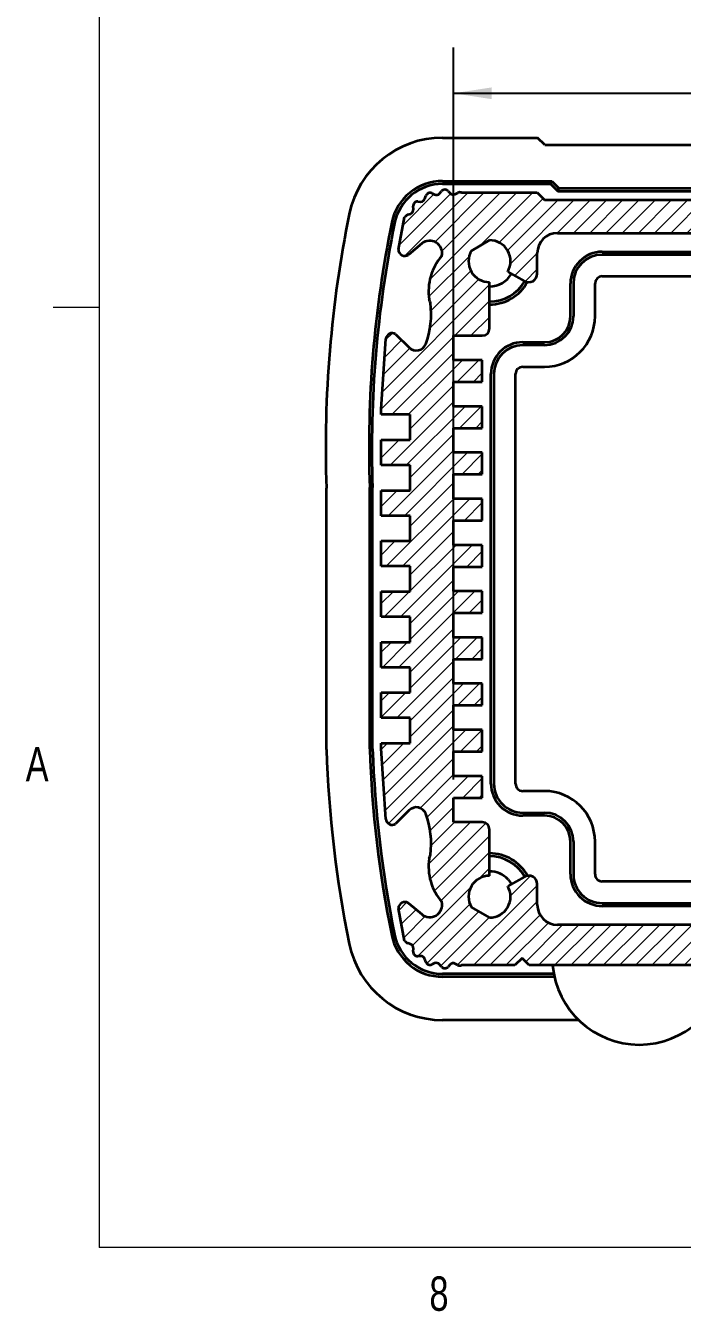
# Paper-space layout 'Sheet2' of a CAD drawing. Header units: inches. Extents: x 0.4 to 16.6, y 0.2 to 10.8.
# Drawn here: x 0.426 to 2.216, y 0.218 to 3.722 of the extents above; entities that cross this region are included whole.
import ezdxf

# ---------------------------------------------------------------- set-up
doc = ezdxf.new("R2010")
doc.units = ezdxf.units.IN
doc.header["$MEASUREMENT"] = 0
doc.layers.add('SLD-0', color=7, linetype='Continuous')
doc.styles.add('SLDTEXTSTYLE1', font='TXT', dxfattribs={"width": 0.75})
doc.dimstyles.new('SLDDIMSTYLE2', dxfattribs={"dimtxt": 0.1041666666666667, "dimasz": 0.1041666666666667, "dimexe": 0, "dimexo": 0.0625, "dimgap": 0.02604166666666667, "dimtad": 0, "dimtih": 1, "dimtoh": 1, "dimdec": 3, "dimrnd": 1e-09, "dimzin": 12, "dimdsep": 46, "dimtxsty": 'SLDTEXTSTYLE1', "dimsah": 1, "dimcen": 0.09, "dimadec": 0, "dimazin": 3, "dimtfac": 1, "dimtdec": 3, "dimtofl": 0, "dimtmove": 0, "dimatfit": 3, "dimfxl": 0, "dimfrac": 2, "dimtolj": 1, "dimtzin": 12, "dimarcsym": 0})

# ---------------------------------------------------------------- blocks, each defined once
blk = doc.blocks.new('_D_3')
at = {"layer": 'SLD-0'}
for p, q in [((1.592424467001783, 1.667901252018351), (1.592424467001783, 3.663151906924781)), ((7.891637065426973, 1.667901252018428), (7.891637065426973, 3.663151906924781)), ((4.799705602456852, 3.610345191275133), (4.768021575348436, 3.610345191275133)), ((4.768021575348436, 3.610345191275133), (4.768021575348436, 3.444835933252205)), ((5.030608390048145, 3.610345191275133), (5.06229241715656, 3.610345191275133)), ((5.06229241715656, 3.610345191275133), (5.06229241715656, 3.444835933252205)), ((1.592424467001783, 3.538151906924781), (4.302121546007649, 3.538151906924781)), ((7.891637065426973, 3.538151906924781), (5.181934788995354, 3.538151906924781)), ((4.768021575348436, 3.444835933252205), (4.799705602456851, 3.444835933252205)), ((5.06229241715656, 3.444835933252205), (5.030608390048145, 3.444835933252205))]:
    blk.add_line(p, q, dxfattribs=at)
for centre, start, end in [((4.597834444906356, 3.527590562263669), 153.4349488229219, 206.5650511770789), ((4.886221853430404, 3.527590562263669), 333.4349488229227, 26.56505117707799)]:
    blk.add_arc(centre, 0.2322767451145109, start, end, dxfattribs=at)
for points in [[(1.592424467001783, 3.538151906924781), (1.696591133668449, 3.52212626589914), (1.696591133668449, 3.554177547950422)], [(7.891637065426973, 3.538151906924781), (7.787470398760306, 3.554177547950422), (7.787470398760306, 3.52212626589914)]]:
    blk.add_solid(points, dxfattribs=at)
at = {"layer": 'SLD-0', "char_height": 0.1041666666666667, "attachment_point": 1, "style": 'SLDTEXTSTYLE1'}
for s, insert in [('6.299', (4.390079808238982, 3.579113820520145)), ('160', (4.799705602456852, 3.579113820520145))]:
    blk.add_mtext(s, dxfattribs=dict(at, insert=insert))

psp = doc.layouts.new('Sheet2')

# ---------------------------------------------------------------- hatches: boundary and pattern name
at = {"linetype": 'Continuous', "lineweight": 18}
h = psp.add_hatch(dxfattribs=at)
h.set_pattern_fill('ANSI31', scale=0.25, style=0)
h.set_pattern_definition([(45, (0, 0), (-0.02209708691207961, 0.02209708691207961), [])])
edge = h.paths.add_edge_path(flags=0)
edge.add_line((1.79914825324115, 1.161133772108635), (7.684913279188367, 1.161133772108635))
edge.add_line((7.684913279188367, 1.161133772108635), (7.704598318558393, 1.180818811478662))
edge.add_line((7.704598318558393, 1.180818811478662), (7.72428335792866, 1.161133772108395))
edge.add_line((7.72428335792866, 1.161133772108395), (7.869983522120407, 1.161133772108395))
edge.add_arc((7.874285667357482, 1.172133400527557), 0.01181102362204575, 248.638671073474, 297.4375884717722)
edge.add_line((7.879727975984448, 1.161650960171924), (7.886827069140897, 1.165336691224835))
edge.add_arc((7.892269377767859, 1.15485425086919), 0.01181102362205571, 42.339753675072814, 117.43758847172359, ccw=False)
edge.add_line((7.900999660748386, 1.162809276832735), (7.906387096160476, 1.156896808928491))
edge.add_arc((7.91511737914099, 1.164851834892037), 0.01181102362204659, 222.3397536751187, 319.9375884716968)
edge.add_line((7.9241568729459, 1.157250004142043), (7.929305111602472, 1.16337188095997))
edge.add_arc((7.938344605407379, 1.155770050209975), 0.0118110236220471, 64.83975367510021, 139.9375884716786, ccw=False)
edge.add_line((7.943366078525829, 1.166460470534791), (7.950606023347142, 1.163059744726574))
edge.add_arc((7.955627496465584, 1.173750165051394), 0.01181102362204803, 244.8397536751413, 342.4375884717404)
edge.add_line((7.966887994459873, 1.170186253727974), (7.969301605949935, 1.177812276060316))
edge.add_arc((7.980562103944224, 1.174248364736897), 0.01181102362204716, 87.33975367508481, 162.4375884717449, ccw=False)
edge.add_line((7.981110293438092, 1.186046659837434), (7.989100531699844, 1.185675405801898))
edge.add_arc((7.989648721193704, 1.197473700902438), 0.0118110236220491, 267.3397536751257, 364.9375884717642)
edge.add_line((8.001415914634403, 1.198490282197644), (8.000727448488073, 1.206459457274386))
edge.add_arc((8.012494641928772, 1.207476038569592), 0.01181102362205003, 109.83975367509791, 184.9375884717626, ccw=False)
edge.add_line((8.00848609091696, 1.218586024968608), (8.016010181275469, 1.221300762767223))
edge.add_arc((8.00324731453136, 1.246399123788001), 0.02815703275306572, 296.9539714837777, 319.4979567342115)
edge.add_line((8.024657438067742, 1.228111830286391), (8.041904059459364, 1.316321644515019))
edge.add_arc((8.0236822773079, 1.315309998294996), 0.0182498430911043, 3.177714172188881, 122.1871558171608)
edge.add_line((8.013960831010834, 1.330755070478162), (7.978153768892723, 1.300347543790677))
edge.add_arc((7.956218340925827, 1.325923365899488), 0.03369400060296286, 166.3182434376799, 310.6184594227229, ccw=False)
edge.add_arc((7.813892941320129, 1.429635622223496), 0.1455200076732425, 318.8574529741149, 369.0193799656793)
edge.add_arc((7.981863849633164, 1.465541679885602), 0.02755905511811023, 187.8485234173151, 208.3653698264825, ccw=False)
edge.add_arc((8.18103723486705, 1.492996903620708), 0.2286158299253036, 159.2774073689332, 187.8485234173092, ccw=False)
edge.add_arc((7.992987913073796, 1.564139572034021), 0.0275590551181128, 44.99999999938751, 159.2774073692871, ccw=False)
edge.add_line((8.012475107831115, 1.583626766790924), (8.049236714153027, 1.546865160469012))
edge.add_arc((8.05868250008794, 1.561130757268158), 0.01710935778935018, 236.4899653996887, 355.1111825262494)
edge.add_line((8.075729613147349, 1.559672655658618), (8.088484860414974, 1.751610386687287))
edge.add_arc((5.037306356766502, 1.857984165809549), 3.053032204548664, 358.0032957400232, 358.0046959679339)
edge.add_arc((5.037306356778823, 1.645385740259566), 3.053032204548661, 1.995304038706075, 1.996704266608743)
edge.add_line((8.08848486041498, 1.751759519734957), (8.08848486041498, 1.766523299262591))
edge.add_line((8.08848486041498, 1.766523299262591), (8.009747301647455, 1.766523299262591))
edge.add_line((8.009747301647455, 1.766523299262591), (8.009747301647455, 1.835420937057864))
edge.add_line((8.009747301647455, 1.835420937057864), (8.088484860414976, 1.835420937057864))
edge.add_line((8.088484860414976, 1.835420937057864), (8.088484860414976, 1.90431857485314))
edge.add_line((8.088484860414976, 1.90431857485314), (8.009747301647455, 1.90431857485314))
edge.add_line((8.009747301647455, 1.90431857485314), (8.009747301647455, 1.973216212648413))
edge.add_line((8.009747301647455, 1.973216212648413), (8.088484860414976, 1.973216212648413))
edge.add_line((8.088484860414976, 1.973216212648413), (8.088484860414976, 2.042113850443694))
edge.add_line((8.088484860414976, 2.042113850443694), (8.00974730164745, 2.042113850443694))
edge.add_line((8.00974730164745, 2.042113850443694), (8.00974730164745, 2.111011488238966))
edge.add_line((8.00974730164745, 2.111011488238966), (8.088484860414976, 2.111011488238966))
edge.add_line((8.088484860414976, 2.111011488238966), (8.088484860414976, 2.179909126034243))
edge.add_line((8.088484860414976, 2.179909126034243), (8.00974730164745, 2.179909126034243))
edge.add_line((8.00974730164745, 2.179909126034243), (8.00974730164745, 2.24880676382971))
edge.add_line((8.00974730164745, 2.24880676382971), (8.088484860414976, 2.24880676382971))
edge.add_line((8.088484860414976, 2.24880676382971), (8.088484860414976, 2.317704401624987))
edge.add_line((8.088484860414976, 2.317704401624987), (8.00974730164745, 2.317704401624987))
edge.add_line((8.00974730164745, 2.317704401624987), (8.00974730164745, 2.386602039420259))
edge.add_line((8.00974730164745, 2.386602039420259), (8.088484860414976, 2.386602039420259))
edge.add_line((8.088484860414976, 2.386602039420259), (8.088484860414976, 2.45549967721554))
edge.add_line((8.088484860414976, 2.45549967721554), (8.00974730164745, 2.45549967721554))
edge.add_line((8.00974730164745, 2.45549967721554), (8.00974730164745, 2.524397315010813))
edge.add_line((8.00974730164745, 2.524397315010813), (8.088484860414976, 2.524397315010813))
edge.add_line((8.088484860414976, 2.524397315010813), (8.088484860414976, 2.593294952806089))
edge.add_line((8.088484860414976, 2.593294952806089), (8.00974730164745, 2.593294952806089))
edge.add_line((8.00974730164745, 2.593294952806089), (8.00974730164745, 2.662192590601362))
edge.add_line((8.00974730164745, 2.662192590601362), (8.088484860414733, 2.662192590601362))
edge.add_line((8.088484860414733, 2.662192590601362), (8.088484860414733, 2.676956370128921))
edge.add_line((8.088484860414733, 2.676956370128921), (8.075729613147141, 2.868894101157328))
edge.add_arc((8.058682500087716, 2.86743599954791), 0.01710935778935592, 4.888817473338671, 123.5100346003361)
edge.add_line((8.049236714152794, 2.881701596347057), (8.012475107831037, 2.844939990025298))
edge.add_arc((7.992987913073555, 2.864427184782475), 0.02755905511842106, 200.722592630924, 315.0000000004492, ccw=False)
edge.add_arc((8.18103723486676, 2.935569853195051), 0.2286158299253075, 172.1514765826924, 200.7225926309233, ccw=False)
edge.add_arc((7.981863849632872, 2.963025076930148), 0.02755905511811158, 151.6346301735308, 172.1514765826836, ccw=False)
edge.add_arc((7.813892941319835, 2.99893113459224), 0.1455200076732387, 350.9806200343254, 401.1425470258911)
edge.add_arc((7.956218420282598, 3.102643064922333), 0.03369400060296537, 49.38241483642372, 193.6811860295676, ccw=False)
edge.add_line((7.978153457993129, 3.128219221734299), (8.01396083101057, 3.09781168633756))
edge.add_arc((8.023682277307609, 3.113256758520748), 0.01824984309110931, 237.8128441829483, 356.8222858277982)
edge.add_line((8.041904059459078, 3.11224511230072), (8.024657438067447, 3.20045492652934))
edge.add_arc((8.003247314531066, 3.182167633027729), 0.02815703275306377, 40.50204326579307, 63.04602851624995)
edge.add_line((8.016010181275163, 3.207265994048512), (8.008486090916676, 3.209980731847113))
edge.add_arc((8.012494641928479, 3.221090718246131), 0.01181102362204885, 175.0624115282348, 250.1602463249444, ccw=False)
edge.add_line((8.000727448487782, 3.222107299541337), (8.001415914634114, 3.230076474618079))
edge.add_arc((7.989648721193412, 3.23109305591329), 0.01181102362205149, 355.0624115282171, 452.6602463248969)
edge.add_line((7.989100531699547, 3.242891351013832), (7.981110293437803, 3.242520096978291))
edge.add_arc((7.98056210394394, 3.254318392078827), 0.01181102362204594, 197.5624115282132, 272.6602463248933, ccw=False)
edge.add_line((7.969301605949651, 3.250754480755417), (7.966887994459588, 3.258380503087758))
edge.add_arc((7.955627496465295, 3.254816591764344), 0.01181102362205047, 17.56241152822928, 115.1602463248878)
edge.add_line((7.950606023346847, 3.265507012089164), (7.943366078525534, 3.262106286280946))
edge.add_arc((7.938344605407084, 3.272796706605761), 0.01181102362204567, 220.0624115282654, 295.1602463249017, ccw=False)
edge.add_line((7.92930511160217, 3.265194875855775), (7.924156872945611, 3.271316752673697))
edge.add_arc((7.9151173791407, 3.263714921923705), 0.01181102362204837, 40.06241152829516, 137.660246324912)
edge.add_line((7.906387096160179, 3.271669947887248), (7.900999660748089, 3.265757479983003))
edge.add_arc((7.892269377767564, 3.273712505946543), 0.01181102362205057, 242.5624115282535, 317.6602463249392, ccw=False)
edge.add_line((7.8868270691406, 3.263230065590904), (7.879727975984141, 3.266915796643815))
edge.add_arc((7.874285667357178, 3.256433356288188), 0.01181102362204022, 62.5624115282277, 111.361328926503)
edge.add_line((7.869983522120109, 3.267432984707347), (7.663037888691744, 3.267432984707347))
edge.add_line((7.663037888691744, 3.267432984707347), (7.643352849321663, 3.247747945337266))
edge.add_line((7.643352849321663, 3.247747945337266), (1.8407086831075, 3.247747945337266))
edge.add_line((1.8407086831075, 3.247747945337266), (1.821023643737423, 3.267432984707343))
edge.add_line((1.821023643737423, 3.267432984707343), (1.61407801030905, 3.267432984707343))
edge.add_arc((1.609775865071969, 3.256433356288187), 0.01181102362204166, 68.63867107343758, 117.4375884718001)
edge.add_line((1.604333556445, 3.266915796643813), (1.597234463288559, 3.263230065590906))
edge.add_arc((1.591792154661587, 3.273712505946541), 0.01181102362205188, 222.3397536751046, 297.4375884717917, ccw=False)
edge.add_line((1.583061871681066, 3.265757479982994), (1.577674436268964, 3.271669947887239))
edge.add_arc((1.568944153288456, 3.263714921923695), 0.01181102362204045, 42.33975367513332, 139.9375884717154)
edge.add_line((1.559904659483549, 3.271316752673681), (1.554756420826985, 3.265194875855754))
edge.add_arc((1.545716927022072, 3.272796706605751), 0.01181102362205192, 244.8397536751516, 319.9375884716946, ccw=False)
edge.add_line((1.54069545390363, 3.262106286280926), (1.533455509082308, 3.265507012089135))
edge.add_arc((1.528434035963862, 3.254816591764317), 0.01181102362204703, 64.83975367512133, 162.4375884717904)
edge.add_line((1.517173537969571, 3.258380503087727), (1.514759926479522, 3.250754480755398))
edge.add_arc((1.50349942848523, 3.254318392078809), 0.01181102362204825, 267.33975367508276, 342.4375884717852, ccw=False)
edge.add_line((1.502951238991362, 3.24252009697827), (1.494961000729605, 3.242891351013811))
edge.add_arc((1.494412811235741, 3.231093055913274), 0.0118110236220468, 87.3397536751038, 184.9375884717632)
edge.add_line((1.482645617795044, 3.230076474618068), (1.483334083941372, 3.222107299541326))
edge.add_arc((1.471566890500672, 3.22109071824612), 0.0118110236220499, -70.16024632491809, 4.937588471762183, ccw=False)
edge.add_line((1.47557544151248, 3.209980731847102), (1.468051351153936, 3.207265994048479))
edge.add_arc((1.480814217898079, 3.182167633027721), 0.02815703275306298, 116.9539714838556, 139.4979567342136)
edge.add_line((1.459404094361697, 3.200454926529329), (1.442157472970073, 3.112245112300709))
edge.add_arc((1.460379255121537, 3.113256758520746), 0.01824984309110433, 183.1777141722336, 302.1871558172485)
edge.add_line((1.470100701418626, 3.097811686337595), (1.505907763536245, 3.128219213024643))
edge.add_arc((1.52784319150361, 3.102643390916239), 0.03369400060295946, -13.681756562299313, 130.6184594237783, ccw=False)
edge.add_arc((1.67016859110931, 2.998931134592246), 0.1455200076732428, 138.8574529741155, 189.0193799656827)
edge.add_arc((1.502197682796267, 2.96302507693014), 0.02755905511811245, 7.84852341732352, 28.36536982645731, ccw=False)
edge.add_arc((1.303024297562384, 2.935569853195034), 0.2286158299253037, -20.72259263106912, 7.8485234173094796, ccw=False)
edge.add_arc((1.491073619355637, 2.86442718478171), 0.0275590551181086, 224.9999999994111, 339.27740736929314, ccw=False)
edge.add_line((1.471586424598329, 2.844939990024801), (1.434824818276395, 2.881701596346735))
edge.add_arc((1.425379032341492, 2.867435999547576), 0.01710935778935568, 56.48996539974003, 175.1111825255269)
edge.add_line((1.408331919282096, 2.868894101157331), (1.395576672014476, 2.676956370128486))
edge.add_arc((4.44675517568019, 2.570582591500778), 3.053032204548666, 178.0032957493092, 178.0046959772224)
edge.add_arc((4.446755175669092, 2.783181016026496), 3.05303220454867, 181.9953040287623, 181.9967042566635)
edge.add_line((1.395576672014462, 2.676807237080761), (1.395576672014462, 2.662192590601168))
edge.add_line((1.395576672014462, 2.662192590601168), (1.47430903335547, 2.662192590601168))
edge.add_line((1.47430903335547, 2.662192590601168), (1.47430903335547, 2.593294952805895))
edge.add_line((1.47430903335547, 2.593294952805895), (1.395576672014479, 2.593294952805895))
edge.add_line((1.395576672014479, 2.593294952805895), (1.395576672014479, 2.524397315010618))
edge.add_line((1.395576672014479, 2.524397315010618), (1.474309033355487, 2.524397315010618))
edge.add_line((1.474309033355487, 2.524397315010618), (1.474309033355487, 2.455499677215346))
edge.add_line((1.474309033355487, 2.455499677215346), (1.395576672014523, 2.455499677215346))
edge.add_line((1.395576672014523, 2.455499677215346), (1.395576672014523, 2.386602039420065))
edge.add_line((1.395576672014523, 2.386602039420065), (1.474309033355513, 2.386602039420065))
edge.add_line((1.474309033355513, 2.386602039420065), (1.474309033355513, 2.317704401624793))
edge.add_line((1.474309033355513, 2.317704401624793), (1.395576672014575, 2.317704401624793))
edge.add_line((1.395576672014575, 2.317704401624793), (1.395576672014575, 2.248806763829516))
edge.add_line((1.395576672014575, 2.248806763829516), (1.47430903335554, 2.248806763829516))
edge.add_line((1.47430903335554, 2.248806763829516), (1.47430903335554, 2.179909126034437))
edge.add_line((1.47430903335554, 2.179909126034437), (1.395576672014602, 2.179909126034437))
edge.add_line((1.395576672014602, 2.179909126034437), (1.395576672014602, 2.11101148823916))
edge.add_line((1.395576672014602, 2.11101148823916), (1.474309033355592, 2.11101148823916))
edge.add_line((1.474309033355592, 2.11101148823916), (1.474309033355592, 2.042113850443888))
edge.add_line((1.474309033355592, 2.042113850443888), (1.39557667201468, 2.042113850443888))
edge.add_line((1.39557667201468, 2.042113850443888), (1.39557667201468, 1.973216212648607))
edge.add_line((1.39557667201468, 1.973216212648607), (1.474309033355666, 1.973216212648607))
edge.add_line((1.474309033355666, 1.973216212648607), (1.474309033355666, 1.904318574853334))
edge.add_line((1.474309033355666, 1.904318574853334), (1.395576672014781, 1.904318574853334))
edge.add_line((1.395576672014781, 1.904318574853334), (1.395576672014781, 1.835420937058058))
edge.add_line((1.395576672014781, 1.835420937058058), (1.474309033355754, 1.835420937058058))
edge.add_line((1.474309033355754, 1.835420937058058), (1.474309033355754, 1.766523299262785))
edge.add_line((1.474309033355754, 1.766523299262785), (1.395576672014803, 1.766523299262785))
edge.add_line((1.395576672014803, 1.766523299262785), (1.395576672014763, 1.751759519735644))
edge.add_arc((4.446755175654873, 1.645385740373663), 3.05303220454866, 178.0032957355209, 178.004695963441)
edge.add_arc((4.446755175680229, 1.857984165321171), 3.053032204548676, 181.9953040229013, 181.9967042508057)
edge.add_line((1.39557667201472, 1.751610386687381), (1.408331919282353, 1.559672655658471))
edge.add_arc((1.425379032341761, 1.561130757268011), 0.01710935778934925, 184.8888174737525, 303.5100346002764)
edge.add_line((1.434824818276664, 1.546865160468859), (1.471586424598419, 1.583626766790614))
edge.add_arc((1.491073619355876, 1.564139572033516), 0.02755905511834796, 20.722592630912686, 135.000000000526, ccw=False)
edge.add_arc((1.303024297562651, 1.492996903620939), 0.2286158299252508, -7.848523417312094, 20.722592630919678, ccw=False)
edge.add_arc((1.502197682796482, 1.465541679885832), 0.02755905511811153, 331.6346301735308, 352.15147658268506, ccw=False)
edge.add_arc((1.670168591109517, 1.429635622223735), 0.1455200076732369, 170.980620034323, 221.1425470258861)
edge.add_arc((1.527843112146752, 1.32592369189364), 0.03369400060296254, -130.61758516434543, 13.68118602958998, ccw=False)
edge.add_line((1.50590807443588, 1.300347535081972), (1.47010070141881, 1.330755070478396))
edge.add_arc((1.460379255121741, 1.315309998295235), 0.01824984309110224, 57.8128441828212, 176.8222858277418)
edge.add_line((1.442157472970279, 1.31632164451528), (1.459404094361903, 1.228111830286634))
edge.add_arc((1.480814217898283, 1.246399123788241), 0.02815703275306139, 220.5020432657872, 243.0460285162388)
edge.add_line((1.468051351154182, 1.221300762767463), (1.475575441512682, 1.218586024968853))
edge.add_arc((1.471566890500871, 1.207476038569839), 0.01181102362204793, -4.9375884717649114, 70.16024632489382, ccw=False)
edge.add_line((1.483334083941569, 1.206459457274633), (1.482645617795241, 1.198490282197882))
edge.add_arc((1.494412811235937, 1.19747370090268), 0.01181102362204492, 175.0624115282553, 272.6602463248975)
edge.add_line((1.494961000729801, 1.185675405802145), (1.502951238991553, 1.186046659837686))
edge.add_arc((1.503499428485413, 1.174248364737145), 0.01181102362204993, 17.562411528207008, 92.66024632487313, ccw=False)
edge.add_line((1.514759926479706, 1.177812276060556), (1.517173537969769, 1.170186253728214))
edge.add_arc((1.528434035964054, 1.173750165051627), 0.01181102362204273, 197.5624115282346, 295.160246324867)
edge.add_line((1.533455509082496, 1.163059744726812), (1.540695453903831, 1.16646047053503))
edge.add_arc((1.54571692702227, 1.155770050210206), 0.01181102362204952, 40.062411528256405, 115.16024632483871, ccw=False)
edge.add_line((1.554756420827188, 1.163371880960194), (1.559904659483734, 1.157250004142276))
edge.add_arc((1.568944153288649, 1.164851834892261), 0.01181102362204542, 220.0624115282577, 317.6602463249122)
edge.add_line((1.577674436269167, 1.156896808928721), (1.58306187168127, 1.162809276832969))
edge.add_arc((1.59179215466179, 1.154854250869427), 0.01181102362204838, 62.562411528245775, 137.6602463249113, ccw=False)
edge.add_line((1.597234463288753, 1.165336691225063), (1.604333556445212, 1.161650960172161))
edge.add_arc((1.609775865072178, 1.172133400527789), 0.01181102362204228, 242.5624115282205, 291.3613289265403)
edge.add_line((1.614078010309254, 1.161133772108631), (1.759778174500996, 1.161133772108631))
edge.add_line((1.759778174500996, 1.161133772108631), (1.779463213871075, 1.18081881147871))
edge.add_line((1.779463213871075, 1.18081881147871), (1.79914825324115, 1.161133772108635))
edge = h.paths.add_edge_path(flags=0)
edge.add_line((4.877660687474099, 1.320582591006315), (4.877660687474099, 1.370314645629668))
edge.add_arc((4.828448089048902, 1.370314645629654), 0.04921259842519581, 1.602796003958016e-11, 90)
edge.add_line((4.828448089048902, 1.419527244054849), (4.78608655109049, 1.419527244054849))
edge.add_arc((4.786086551090504, 1.414605984212327), 0.00492125984252218, 90.00000000016546, 150.0000000009308)
edge.add_line((4.781824615048215, 1.417066614133519), (4.772392803192244, 1.402022322048124))
edge.add_arc((4.776654739234546, 1.399561692126955), 0.004921259842522008, 150.0000000012411, 236.0454278779481)
edge.add_arc((4.742030766214305, 1.348141646124418), 0.05706938976376448, -60.000000000017224, 56.04542787792451, ccw=False)
edge.add_line((4.770565461096173, 1.298718104810514), (4.713496071332413, 1.298718104810514))
edge.add_arc((4.74203076621431, 1.348141646124416), 0.05706938976377715, 123.9545721220806, 239.9999999999907, ccw=False)
edge.add_arc((4.707406793194061, 1.399561692126956), 0.004921259842516187, 303.9545721220237, 389.999999998836)
edge.add_line((4.711668729236354, 1.402022322048127), (4.702236917380362, 1.417066614133554))
edge.add_arc((4.697974981338085, 1.414605984212342), 0.00492125984252201, 29.99999999933125, 90)
edge.add_line((4.697974981338085, 1.419527244054864), (4.655613443379672, 1.419527244054864))
edge.add_arc((4.655613443379672, 1.370314645629668), 0.04921259842519581, 90, 180)
edge.add_line((4.606400844954476, 1.370314645629668), (4.606400844954476, 1.320582591006316))
edge.add_arc((4.557188246529281, 1.320582591006316), 0.04921259842519581, 270, 360, ccw=False)
edge.add_line((4.557188246529281, 1.27136999258112), (1.876068561489904, 1.27136999258112))
edge.add_arc((1.876068561489977, 1.326488102817335), 0.05511811023621441, 180, 269.9999999999243, ccw=False)
edge.add_line((1.820950451253763, 1.326488102817335), (1.820950451253751, 1.382086584077444))
edge.add_arc((1.797718167789186, 1.382086584077444), 0.02323228346456528, 0, 119.9999999998288)
edge.add_line((1.786102026056965, 1.402206331745711), (1.740391524523054, 1.376744652718907))
edge.add_arc((1.690849663852174, 1.348141646124419), 0.05720601318897495, -90.0000000000008, 30.000000000000114, ccw=False)
edge.add_line((1.690849663852174, 1.290935632935444), (1.641307803181288, 1.319538639529937))
edge.add_arc((1.690849663852174, 1.348141646124419), 0.05720601318897764, 89.9999999999992, 209.999999999992, ccw=False)
edge.add_line((1.690849663852174, 1.405347659313394), (1.690849663852174, 1.53128707879001))
edge.add_arc((1.671164624482098, 1.53128707879001), 0.01968503937007657, 0, 90)
edge.add_line((1.671164624482098, 1.550972118160086), (1.592424467001783, 1.550972118160086))
edge.add_line((1.592424467001783, 1.550972118160086), (1.592424467001783, 1.617901252018351))
edge.add_line((1.592424467001783, 1.617901252018351), (1.671164624482098, 1.617901252018351))
edge.add_line((1.671164624482098, 1.617901252018351), (1.671164624482098, 1.676956370128589))
edge.add_line((1.671164624482098, 1.676956370128589), (1.592424467001783, 1.676956370128589))
edge.add_line((1.592424467001783, 1.676956370128589), (1.592424467001783, 1.743885503986858))
edge.add_line((1.592424467001783, 1.743885503986858), (1.671164624482098, 1.743885503986858))
edge.add_line((1.671164624482098, 1.743885503986858), (1.671164624482098, 1.802940622097088))
edge.add_line((1.671164624482098, 1.802940622097088), (1.592424467001783, 1.802940622097088))
edge.add_line((1.592424467001783, 1.802940622097088), (1.592424467001783, 1.869869755955357))
edge.add_line((1.592424467001783, 1.869869755955357), (1.671164624482098, 1.869869755955357))
edge.add_line((1.671164624482098, 1.869869755955357), (1.671164624482098, 1.9289248740656))
edge.add_line((1.671164624482098, 1.9289248740656), (1.592424467001783, 1.9289248740656))
edge.add_line((1.592424467001783, 1.9289248740656), (1.592424467001783, 1.995854007923865))
edge.add_line((1.592424467001783, 1.995854007923865), (1.671164624482098, 1.995854007923865))
edge.add_line((1.671164624482098, 1.995854007923865), (1.671164624482098, 2.054909126034103))
edge.add_line((1.671164624482098, 2.054909126034103), (1.592424467001783, 2.054909126034103))
edge.add_line((1.592424467001783, 2.054909126034103), (1.592424467001783, 2.121838259892372))
edge.add_line((1.592424467001783, 2.121838259892372), (1.671164624482098, 2.121838259892372))
edge.add_line((1.671164624482098, 2.121838259892372), (1.671164624482098, 2.180893378002606))
edge.add_line((1.671164624482098, 2.180893378002606), (1.592424467001783, 2.180893378002606))
edge.add_line((1.592424467001783, 2.180893378002606), (1.592424467001783, 2.247673378813162))
edge.add_line((1.592424467001783, 2.247673378813162), (1.671164624482098, 2.247673378813162))
edge.add_line((1.671164624482098, 2.247673378813162), (1.671164624482098, 2.306728496923396))
edge.add_line((1.671164624482098, 2.306728496923396), (1.592424467001783, 2.306728496923396))
edge.add_line((1.592424467001783, 2.306728496923396), (1.592424467001783, 2.373657630781661))
edge.add_line((1.592424467001783, 2.373657630781661), (1.671164624482098, 2.373657630781661))
edge.add_line((1.671164624482098, 2.373657630781661), (1.671164624482098, 2.4327127488919))
edge.add_line((1.671164624482098, 2.4327127488919), (1.592424467001783, 2.4327127488919))
edge.add_line((1.592424467001783, 2.4327127488919), (1.592424467001783, 2.499641882750169))
edge.add_line((1.592424467001783, 2.499641882750169), (1.671164624482098, 2.499641882750169))
edge.add_line((1.671164624482098, 2.499641882750169), (1.671164624482098, 2.558697000860403))
edge.add_line((1.671164624482098, 2.558697000860403), (1.592424467001783, 2.558697000860403))
edge.add_line((1.592424467001783, 2.558697000860403), (1.592424467001783, 2.625626134718672))
edge.add_line((1.592424467001783, 2.625626134718672), (1.671164624482098, 2.625626134718672))
edge.add_line((1.671164624482098, 2.625626134718672), (1.671164624482098, 2.68468125282891))
edge.add_line((1.671164624482098, 2.68468125282891), (1.592424467001783, 2.68468125282891))
edge.add_line((1.592424467001783, 2.68468125282891), (1.592424467001783, 2.751610386687175))
edge.add_line((1.592424467001783, 2.751610386687175), (1.671164624482098, 2.751610386687175))
edge.add_line((1.671164624482098, 2.751610386687175), (1.671164624482098, 2.810665504797405))
edge.add_line((1.671164624482098, 2.810665504797405), (1.592424467001783, 2.810665504797405))
edge.add_line((1.592424467001783, 2.810665504797405), (1.592424467001783, 2.877594638655682))
edge.add_line((1.592424467001783, 2.877594638655682), (1.671164624482098, 2.877594638655682))
edge.add_arc((1.671164624482098, 2.897279678025759), 0.01968503937007657, 270.0000000000008, 360.0000000000008)
edge.add_line((1.690849663852174, 2.897279678025759), (1.690849663852174, 3.023219097502375))
edge.add_arc((1.690849663852174, 3.08042511069135), 0.05720601318897495, 149.9999999999989, 270, ccw=False)
edge.add_line((1.641307803181295, 3.109028117285837), (1.690849663852174, 3.137631123880325))
edge.add_arc((1.690849663852174, 3.08042511069135), 0.05720601318897524, -30.000000000011028, 89.9999999999992, ccw=False)
edge.add_line((1.740391524523049, 3.051822104096853), (1.786102026056964, 3.026360425070048))
edge.add_arc((1.79771816778919, 3.04648017273832), 0.02323228346457045, 240.0000000001679, 360.0000000000008)
edge.add_line((1.820950451253763, 3.04648017273832), (1.820950451253761, 3.10207865399843))
edge.add_arc((1.876068561489977, 3.10207865399843), 0.05511811023621659, 89.9999999999992, 180, ccw=False)
edge.add_line((1.876068561489977, 3.157196764234648), (4.557188246529353, 3.157196764234648))
edge.add_arc((4.557188246529353, 3.107984165809452), 0.04921259842519581, -7.958078640513122e-13, 89.9999999999992, ccw=False)
edge.add_line((4.606400844954549, 3.107984165809452), (4.606400844954549, 3.0582521111861))
edge.add_arc((4.655613443379744, 3.0582521111861), 0.04921259842519581, 180, 270.0000000000008)
edge.add_line((4.655613443379744, 3.009039512760904), (4.697974981338158, 3.009039512760905))
edge.add_arc((4.697974981338158, 3.013960772603426), 0.004921259842520658, 270.0000000000008, 329.9999999992547)
edge.add_line((4.702236917380372, 3.01150014268211), (4.711668729236373, 3.026544434767542))
edge.add_arc((4.707406793194133, 3.029005064688809), 0.004921259842517535, 329.9999999998927, 416.0454278778947)
edge.add_arc((4.742030766214388, 3.080425110691345), 0.05706938976377715, 120.0000000000046, 236.0454278779187, ccw=False)
edge.add_line((4.713496071332495, 3.129848652005249), (4.77056546109629, 3.129848652005249))
edge.add_arc((4.742030766214388, 3.080425110691345), 0.05706938976378119, -56.04542787790501, 59.999999999985505, ccw=False)
edge.add_arc((4.77665473923466, 3.029005064688809), 0.004921259842521876, 123.9545721221087, 209.9999999998568)
edge.add_line((4.772392803192407, 3.026544434767559), (4.781824615048354, 3.011500142682214))
edge.add_arc((4.786086551090627, 3.013960772603426), 0.004921259842519038, 209.9999999993527, 270.0000000000008)
edge.add_line((4.786086551090627, 3.009039512760904), (4.82844808904904, 3.009039512760904))
edge.add_arc((4.82844808904904, 3.0582521111861), 0.04921259842519581, 270.0000000000008, 360.0000000000008)
edge.add_line((4.877660687474236, 3.0582521111861), (4.877660687474241, 3.107984165809452))
edge.add_arc((4.926873285899436, 3.107984165809452), 0.04921259842519581, 89.9999999999992, 180, ccw=False)
edge.add_line((4.926873285899436, 3.157196764234648), (7.607992970938813, 3.157196764234621))
edge.add_arc((7.607992970938813, 3.102078653998386), 0.05511811023623517, 1.0169287634198554e-10, 89.9999999999992, ccw=False)
edge.add_line((7.663111081175043, 3.102078653998484), (7.663111081175043, 3.046480172738371))
edge.add_arc((7.686343364639612, 3.046480172738375), 0.02323228346456961, 180.0000000000118, 300.0000000002912)
edge.add_line((7.697959506371999, 3.026360425070195), (7.743670007905748, 3.051822104096912))
edge.add_arc((7.793211868576638, 3.080425110691384), 0.05720601318897585, 89.9999999999992, 209.9999999999809, ccw=False)
edge.add_line((7.793211868576638, 3.137631123880359), (7.842753729247516, 3.109028117285873))
edge.add_arc((7.793211868576638, 3.080425110691379), 0.05720601318897615, -90.00000000000438, 30.00000000000631, ccw=False)
edge.add_line((7.793211868576634, 3.023219097502402), (7.793211868576634, 2.897279678025793))
edge.add_arc((7.812896907946715, 2.897279678025793), 0.01968503937008094, 180, 270.0000000000008)
edge.add_line((7.812896907946715, 2.877594638655712), (7.891637065426973, 2.877594638655744))
edge.add_line((7.891637065426973, 2.877594638655744), (7.891637065426973, 2.810665504797468))
edge.add_line((7.891637065426973, 2.810665504797468), (7.812896907946658, 2.810665504797468))
edge.add_line((7.812896907946658, 2.810665504797468), (7.812896907946658, 2.751610386687239))
edge.add_line((7.812896907946658, 2.751610386687239), (7.891637065426973, 2.751610386687239))
edge.add_line((7.891637065426973, 2.751610386687239), (7.891637065426973, 2.68468125282897))
edge.add_line((7.891637065426973, 2.68468125282897), (7.812896907946658, 2.68468125282897))
edge.add_line((7.812896907946658, 2.68468125282897), (7.812896907946658, 2.62562613471874))
edge.add_line((7.812896907946658, 2.62562613471874), (7.891637065426973, 2.62562613471874))
edge.add_line((7.891637065426973, 2.62562613471874), (7.891637065426973, 2.558697000860471))
edge.add_line((7.891637065426973, 2.558697000860471), (7.812896907946653, 2.558697000860471))
edge.add_line((7.812896907946653, 2.558697000860471), (7.812896907946653, 2.49964188275025))
edge.add_line((7.812896907946653, 2.49964188275025), (7.891637065426973, 2.49964188275025))
edge.add_line((7.891637065426973, 2.49964188275025), (7.891637065426973, 2.432712748891981))
edge.add_line((7.891637065426973, 2.432712748891981), (7.812896907946653, 2.432712748891981))
edge.add_line((7.812896907946653, 2.432712748891981), (7.812896907946653, 2.373657630781751))
edge.add_line((7.812896907946653, 2.373657630781751), (7.891637065426973, 2.373657630781751))
edge.add_line((7.891637065426973, 2.373657630781751), (7.891637065426973, 2.306728496923482))
edge.add_line((7.891637065426973, 2.306728496923482), (7.812896907946653, 2.306728496923482))
edge.add_line((7.812896907946653, 2.306728496923482), (7.812896907946653, 2.247673378813253))
edge.add_line((7.812896907946653, 2.247673378813253), (7.891637065426968, 2.247673378813253))
edge.add_line((7.891637065426968, 2.247673378813253), (7.891637065426968, 2.180893378002696))
edge.add_line((7.891637065426968, 2.180893378002696), (7.812896907946653, 2.180893378002696))
edge.add_line((7.812896907946653, 2.180893378002696), (7.812896907946653, 2.121838259892458))
edge.add_line((7.812896907946653, 2.121838259892458), (7.891637065426964, 2.121838259892458))
edge.add_line((7.891637065426964, 2.121838259892458), (7.891637065426964, 2.05490912603418))
edge.add_line((7.891637065426964, 2.05490912603418), (7.812896907946649, 2.05490912603418))
edge.add_line((7.812896907946649, 2.05490912603418), (7.812896907946649, 1.995854007923951))
edge.add_line((7.812896907946649, 1.995854007923951), (7.891637065426964, 1.995854007923951))
edge.add_line((7.891637065426964, 1.995854007923951), (7.891637065426964, 1.928924874065681))
edge.add_line((7.891637065426964, 1.928924874065681), (7.812896907946649, 1.928924874065681))
edge.add_line((7.812896907946649, 1.928924874065681), (7.812896907946649, 1.869869755955443))
edge.add_line((7.812896907946649, 1.869869755955443), (7.891637065426968, 1.869869755955443))
edge.add_line((7.891637065426968, 1.869869755955443), (7.891637065426968, 1.802940622097165))
edge.add_line((7.891637065426968, 1.802940622097165), (7.812896907946653, 1.802940622097165))
edge.add_line((7.812896907946653, 1.802940622097165), (7.812896907946653, 1.743885503986935))
edge.add_line((7.812896907946653, 1.743885503986935), (7.891637065426968, 1.743885503986935))
edge.add_line((7.891637065426968, 1.743885503986935), (7.891637065426968, 1.676956370128666))
edge.add_line((7.891637065426968, 1.676956370128666), (7.812896907946653, 1.676956370128666))
edge.add_line((7.812896907946653, 1.676956370128666), (7.812896907946653, 1.617901252018428))
edge.add_line((7.812896907946653, 1.617901252018428), (7.891637065426973, 1.617901252018428))
edge.add_line((7.891637065426973, 1.617901252018428), (7.891637065426973, 1.550972118160155))
edge.add_line((7.891637065426973, 1.550972118160155), (7.812896907946658, 1.550972118160155))
edge.add_arc((7.812896907946662, 1.531287078790074), 0.01968503937008094, 90.00000000001292, 180)
edge.add_line((7.793211868576581, 1.531287078790074), (7.793211868576581, 1.405347659313464))
edge.add_arc((7.793211868576583, 1.348141646124488), 0.05720601318897598, -30.00000000000739, 90.00000000000182, ccw=False)
edge.add_line((7.842753729247461, 1.319538639529994), (7.793211868576581, 1.290935632935506))
edge.add_arc((7.793211868576585, 1.348141646124482), 0.05720601318897611, 149.9999999999964, 269.99999999999557, ccw=False)
edge.add_line((7.743670007905706, 1.376744652718973), (7.697959506371795, 1.402206331745772))
edge.add_arc((7.686343364639559, 1.382086584077513), 0.0232322834645631, 60.00000000013041, 180)
edge.add_line((7.663111081174997, 1.382086584077513), (7.663111081174997, 1.32648810281733))
edge.add_arc((7.607992970938776, 1.32648810281733), 0.05511811023622096, 269.9999999999954, 360, ccw=False)
edge.add_line((7.607992970938771, 1.271369992581109), (4.926873285899386, 1.271369992581109))
edge.add_arc((4.926873285899305, 1.320582591006315), 0.04921259842520673, 180, 270.0000000000941, ccw=False)

# ---------------------------------------------------------------- linework, layer by layer
at = {"color": 7, "linetype": 'Continuous', "lineweight": 18}
for p, q in [((0.62625160462131, 10.64207317073171), (0.6262516046213078, 0.3920731707317083)), ((0.6262516046213078, 2.954573170731706), (0.5012516046213085, 2.954573170731706)), ((16.37625160462131, 0.3920731707317063), (0.6262516046213078, 0.3920731707317083))]:
    psp.add_line(p, q, dxfattribs=at)
at = {"color": 7, "linetype": 'Continuous', "lineweight": 35}
for p, q in [((1.563016802704908, 3.417113850443788), (1.821744533938025, 3.417113850443787)), ((1.84142957330811, 3.397428811073707), (1.821744533938025, 3.417113850443787)), ((1.84142957330811, 3.397428811073708), (7.642626761694905, 3.397428811073707)), ((1.563016802704908, 3.299003614223316), (1.860514048647424, 3.299003614223317)), ((1.857252524534253, 3.291129598475286), (1.860514048647426, 3.299003614223314)), ((1.860514048647426, 3.299003614223313), (1.880199088017507, 3.279318574853236)), ((1.533455509082308, 3.265507012089135), (1.54069545390363, 3.262106286280926)), ((1.554756420826985, 3.265194875855754), (1.559904659483549, 3.271316752673681)), ((1.563016802704893, 3.291129598475285), (1.857252524534233, 3.291129598475286)), ((1.577674436268964, 3.271669947887239), (1.583061871681066, 3.265757479982994)), ((1.597234463288559, 3.263230065590906), (1.604333556445, 3.266915796643813)), ((1.61407801030905, 3.267432984707343), (1.821023643737423, 3.267432984707343)), ((1.821023643737423, 3.267432984707343), (1.8407086831075, 3.247747945337267)), ((1.857252524534233, 3.291129598475286), (1.876937563904309, 3.271444559105207)), ((1.876937563904327, 3.271444559105189), (1.880199088017507, 3.279318574853235)), ((1.876937563904309, 3.271444559105207), (7.607118771098665, 3.271444559105207)), ((1.880199088017509, 3.279318574853236), (7.603857246985513, 3.279318574853236)), ((1.483334083941372, 3.222107299541326), (1.482645617795044, 3.230076474618068)), ((1.494961000729605, 3.242891351013811), (1.502951238991362, 3.242520096978271)), ((1.514759926479522, 3.250754480755398), (1.517173537969571, 3.258380503087727)), ((1.8407086831075, 3.247747945337267), (7.643352849321663, 3.247747945337266)), ((1.442157472970073, 3.112245112300709), (1.459404094361697, 3.200454926529329)), ((1.468051351153936, 3.20726599404848), (1.47557544151248, 3.209980731847103)), ((1.876068561489977, 3.157196764234649), (4.557188246529353, 3.157196764234649)), ((1.505907763536245, 3.128219213024643), (1.470100701418626, 3.097811686337595)), ((1.641307803181295, 3.109028117285838), (1.690849663852174, 3.137631123880325)), ((1.820950451253763, 3.046480172738321), (1.820950451253761, 3.10207865399843)), ((1.998113206871564, 3.106090228396542), (4.481359295373418, 3.106090228396539)), ((4.481359295373432, 3.098216212648505), (1.998113206871577, 3.098216212648508)), ((1.740391524523049, 3.051822104096854), (1.786102026056964, 3.026360425070048)), ((1.690849663852174, 2.89727967802576), (1.690849663852174, 3.023219097502375)), ((1.911499033643221, 2.930425110691587), (1.91149903364322, 3.019476055168196)), ((1.919373049391262, 3.019476055168193), (1.919373049391262, 2.930425110691584)), ((1.978428167501499, 2.930425110691584), (1.978428167501499, 3.019476055168193)), ((1.998113206871577, 3.039161094538271), (4.481359295373432, 3.03916109453827)), ((1.434824818276395, 2.881701596346736), (1.471586424598329, 2.844939990024802)), ((1.592424467001783, 2.877594638655683), (1.671164624482098, 2.877594638655683)), ((1.592424467001783, 2.810665504797405), (1.592424467001783, 2.877594638655683)), ((1.395576672014476, 2.676956370128487), (1.408331919282096, 2.868894101157331)), ((1.781398246241646, 2.859558968959303), (1.840632891910934, 2.859558968959302)), ((1.840632891910947, 2.851684953211269), (1.781398246241661, 2.851684953211269)), ((1.671164624482098, 2.810665504797405), (1.592424467001783, 2.810665504797405)), ((1.671164624482098, 2.751610386687176), (1.671164624482098, 2.810665504797405)), ((1.6947840730133, 1.655771094133001), (1.694784073013301, 2.772944795730957)), ((1.702658088761346, 2.772944795730954), (1.702658088761346, 1.655771094132999)), ((1.761713206871582, 1.655771094132999), (1.761713206871582, 2.772944795730954)), ((1.781398246241661, 2.792629835101033), (1.840632891910947, 2.792629835101033)), ((1.592424467001783, 2.751610386687176), (1.671164624482098, 2.751610386687176)), ((1.592424467001783, 2.684681252828911), (1.592424467001783, 2.751610386687176)), ((1.395574073300744, 2.676881803604308), (1.395576672014476, 2.676956370128487)), ((1.395576672014462, 2.676807237080761), (1.395574073300744, 2.676881803604308)), ((1.395576672014462, 2.662192590601168), (1.395576672014462, 2.676807237080761)), ((1.671164624482098, 2.684681252828911), (1.592424467001783, 2.684681252828911)), ((1.671164624482098, 2.625626134718672), (1.671164624482098, 2.684681252828911)), ((1.47430903335547, 2.662192590601168), (1.395576672014462, 2.662192590601168)), ((1.47430903335547, 2.593294952805895), (1.47430903335547, 2.662192590601168)), ((1.592424467001783, 2.625626134718672), (1.671164624482098, 2.625626134718672)), ((1.592424467001783, 2.558697000860403), (1.592424467001783, 2.625626134718672)), ((1.395576672014479, 2.524397315010618), (1.395576672014479, 2.593294952805895)), ((1.395576672014479, 2.593294952805895), (1.47430903335547, 2.593294952805895)), ((1.671164624482098, 2.558697000860403), (1.592424467001783, 2.558697000860403)), ((1.671164624482098, 2.499641882750169), (1.671164624482098, 2.558697000860403)), ((1.474309033355487, 2.524397315010618), (1.395576672014479, 2.524397315010618)), ((1.474309033355487, 2.455499677215346), (1.474309033355487, 2.524397315010618)), ((1.592424467001783, 2.499641882750169), (1.671164624482098, 2.499641882750169)), ((1.592424467001783, 2.4327127488919), (1.592424467001783, 2.499641882750169)), ((1.245967774089248, 1.749109057952516), (1.245967774089248, 2.46170748315416)), ((1.364078010309721, 1.751137502237156), (1.364078010309721, 2.463735927438688)), ((1.371952026057738, 1.751274101860989), (1.371952026057738, 2.463872527062546)), ((1.395576672014523, 2.386602039420065), (1.395576672014523, 2.455499677215346)), ((1.395576672014523, 2.455499677215346), (1.474309033355487, 2.455499677215346)), ((1.671164624482098, 2.4327127488919), (1.592424467001783, 2.4327127488919)), ((1.671164624482098, 2.373657630781661), (1.671164624482098, 2.4327127488919)), ((1.474309033355513, 2.386602039420065), (1.395576672014523, 2.386602039420065)), ((1.474309033355513, 2.317704401624793), (1.474309033355513, 2.386602039420065)), ((1.592424467001783, 2.373657630781661), (1.671164624482098, 2.373657630781661)), ((1.592424467001783, 2.306728496923397), (1.592424467001783, 2.373657630781661)), ((1.395576672014575, 2.248806763829516), (1.395576672014575, 2.317704401624793)), ((1.395576672014575, 2.317704401624793), (1.474309033355513, 2.317704401624793)), ((1.671164624482098, 2.306728496923397), (1.592424467001783, 2.306728496923397)), ((1.671164624482098, 2.247673378813162), (1.671164624482098, 2.306728496923397)), ((1.47430903335554, 2.248806763829516), (1.395576672014575, 2.248806763829516)), ((1.47430903335554, 2.179909126034437), (1.47430903335554, 2.248806763829516)), ((1.592424467001783, 2.247673378813162), (1.671164624482098, 2.247673378813162)), ((1.592424467001783, 2.180893378002607), (1.592424467001783, 2.247673378813162)), ((1.395576672014602, 2.111011488239161), (1.395576672014602, 2.179909126034437)), ((1.395576672014602, 2.179909126034437), (1.47430903335554, 2.179909126034437)), ((1.671164624482098, 2.180893378002607), (1.592424467001783, 2.180893378002607)), ((1.671164624482098, 2.121838259892373), (1.671164624482098, 2.180893378002607)), ((1.474309033355592, 2.111011488239161), (1.395576672014602, 2.111011488239161)), ((1.474309033355592, 2.042113850443888), (1.474309033355592, 2.111011488239161)), ((1.592424467001783, 2.121838259892373), (1.671164624482098, 2.121838259892373)), ((1.592424467001783, 2.054909126034103), (1.592424467001783, 2.121838259892373)), ((1.39557667201468, 1.973216212648607), (1.39557667201468, 2.042113850443888)), ((1.39557667201468, 2.042113850443888), (1.474309033355592, 2.042113850443888)), ((1.671164624482098, 2.054909126034103), (1.592424467001783, 2.054909126034103)), ((1.671164624482098, 1.995854007923865), (1.671164624482098, 2.054909126034103)), ((1.474309033355666, 1.973216212648607), (1.39557667201468, 1.973216212648607)), ((1.474309033355666, 1.904318574853335), (1.474309033355666, 1.973216212648607)), ((1.592424467001783, 1.995854007923865), (1.671164624482098, 1.995854007923865)), ((1.592424467001783, 1.9289248740656), (1.592424467001783, 1.995854007923865)), ((1.671164624482098, 1.9289248740656), (1.592424467001783, 1.9289248740656)), ((1.671164624482098, 1.869869755955357), (1.671164624482098, 1.9289248740656)), ((1.395576672014781, 1.835420937058058), (1.395576672014781, 1.904318574853335)), ((1.395576672014781, 1.904318574853335), (1.474309033355666, 1.904318574853335)), ((1.592424467001783, 1.869869755955357), (1.671164624482098, 1.869869755955357)), ((1.592424467001783, 1.802940622097088), (1.592424467001783, 1.869869755955357)), ((1.474309033355754, 1.835420937058058), (1.395576672014781, 1.835420937058058)), ((1.474309033355754, 1.766523299262786), (1.474309033355754, 1.835420937058058)), ((1.671164624482098, 1.802940622097088), (1.592424467001783, 1.802940622097088)), ((1.671164624482098, 1.743885503986859), (1.671164624482098, 1.802940622097088)), ((1.395576672014763, 1.751759519735644), (1.395576672014803, 1.766523299262786)), ((1.395576672014803, 1.766523299262786), (1.474309033355754, 1.766523299262786)), ((1.395574073301001, 1.751684953211095), (1.395576672014763, 1.751759519735644)), ((1.39557667201472, 1.751610386687382), (1.395574073301001, 1.751684953211095)), ((1.408331919282353, 1.559672655658471), (1.39557667201472, 1.751610386687382)), ((1.592424467001783, 1.743885503986859), (1.671164624482098, 1.743885503986859)), ((1.592424467001783, 1.67695637012859), (1.592424467001783, 1.743885503986859)), ((1.671164624482098, 1.67695637012859), (1.592424467001783, 1.67695637012859)), ((1.671164624482098, 1.617901252018351), (1.671164624482098, 1.67695637012859)), ((1.592424467001783, 1.617901252018351), (1.671164624482098, 1.617901252018351)), ((1.592424467001783, 1.550972118160086), (1.592424467001783, 1.617901252018351)), ((1.840632891910947, 1.63608605476292), (1.781398246241661, 1.63608605476292)), ((1.471586424598419, 1.583626766790614), (1.434824818276664, 1.54686516046886)), ((1.781398246241661, 1.577030936652684), (1.840632891910947, 1.577030936652684)), ((1.671164624482098, 1.550972118160086), (1.592424467001783, 1.550972118160086)), ((1.840632891910934, 1.569156920904656), (1.781398246241646, 1.569156920904656)), ((1.690849663852174, 1.405347659313394), (1.690849663852174, 1.53128707879001)), ((1.911499033643221, 1.409239834695763), (1.91149903364322, 1.498290779172372)), ((1.919373049391262, 1.498290779172369), (1.919373049391262, 1.40923983469576)), ((1.978428167501499, 1.40923983469576), (1.978428167501499, 1.498290779172369)), ((1.786102026056965, 1.402206331745711), (1.740391524523054, 1.376744652718907)), ((1.741433712146348, 1.394990945553698), (1.750636917934715, 1.382451545222755)), ((1.820950451253763, 1.326488102817335), (1.820950451253751, 1.382086584077444)), ((4.481359295373434, 1.389554795325684), (1.998113206871577, 1.389554795325682)), ((1.459404094361903, 1.228111830286634), (1.442157472970279, 1.31632164451528)), ((1.47010070141881, 1.330755070478396), (1.50590807443588, 1.300347535081972)), ((1.690849663852174, 1.290935632935444), (1.641307803181288, 1.319538639529937)), ((1.998113206871577, 1.330499677215445), (4.481359295373434, 1.330499677215448)), ((4.481359295373421, 1.322625661467419), (1.998113206871564, 1.322625661467418)), ((4.557188246529281, 1.271369992581121), (1.876068561489904, 1.271369992581121)), ((1.475575441512682, 1.218586024968853), (1.468051351154182, 1.221300762767463)), ((1.482645617795241, 1.198490282197883), (1.483334083941569, 1.206459457274633)), ((1.502951238991553, 1.186046659837686), (1.494961000729801, 1.185675405802145)), ((1.517173537969769, 1.170186253728214), (1.514759926479706, 1.177812276060556)), ((1.540695453903831, 1.16646047053503), (1.533455509082496, 1.163059744726812)), ((1.559904659483734, 1.157250004142276), (1.554756420827188, 1.163371880960194)), ((1.58306187168127, 1.162809276832969), (1.577674436269167, 1.156896808928721)), ((1.604333556445212, 1.161650960172161), (1.597234463288753, 1.165336691225063)), ((1.759778174500996, 1.161133772108631), (1.614078010309254, 1.161133772108631)), ((1.779463213871075, 1.18081881147871), (1.759778174500996, 1.161133772108631)), ((1.79914825324115, 1.161133772108636), (1.779463213871075, 1.18081881147871)), ((7.684913279188367, 1.161133772108635), (1.79914825324115, 1.161133772108636)), ((1.866175245769207, 1.137586291388672), (1.563016802704893, 1.137586291388672)), ((1.867805425253731, 1.129712275640638), (1.563016802704908, 1.129712275640638)), ((1.933964410019185, 1.011602039420166), (1.563016802704908, 1.011602039420166))]:
    psp.add_line(p, q, dxfattribs=at)
for centre, radius, start, end in [((1.563016802704908, 3.157271330758749), 0.2598425196850394, 90, 168.5016885084028), ((1.563016802704908, 3.157271330758749), 0.1417322834645667, 90, 168.5016885084025), ((1.563016802704893, 3.157271330758751), 0.1338582677165336, 90, 168.5016885084024), ((1.528434035963862, 3.254816591764317), 0.01181102362204731, 64.83975367512133, 162.4375884717904), ((1.545716927022072, 3.272796706605752), 0.01181102362205226, 244.8397536751534, 319.9375884716937), ((1.568944153288456, 3.263714921923695), 0.0118110236220405, 42.33975367513332, 139.9375884717154), ((1.591792154661587, 3.273712505946541), 0.01181102362205184, 222.3397536751054, 297.4375884717925), ((1.609775865071969, 3.256433356288187), 0.01181102362204197, 68.63867107343836, 117.4375884718001), ((1.494412811235741, 3.231093055913274), 0.01181102362204659, 87.3397536751038, 184.9375884717632), ((1.50349942848523, 3.254318392078809), 0.01181102362204849, 267.3397536750834, 342.437588471786), ((4.446752576943914, 2.570657157531687), 3.202638503754732, 168.5016885084028, 181.9495054344475), ((1.480814217898079, 3.182167633027722), 0.02815703275306283, 116.9539714838556, 139.4979567342143), ((1.471566890500672, 3.22109071824612), 0.01181102362205017, 289.8397536750842, 4.937588471763008), ((4.446752576943914, 2.570657157531687), 3.084528267534262, 168.5016885084028, 181.9864829208239), ((4.446752576943902, 2.57065715753169), 3.07665425178623, 168.5016885084028, 181.989023533212), ((1.876068561489977, 3.10207865399843), 0.0551181102362186, 90, 180), ((1.52784319150361, 3.102643390916239), 0.03369400060295977, 346.3182434377023, 130.6184594237791), ((1.690849663852174, 3.08042511069135), 0.0572060131889752, 329.9999999999906, 90), ((1.460379255121537, 3.113256758520746), 0.01824984309110422, 183.1777141722336, 302.1871558172492), ((1.67016859110931, 2.998931134592246), 0.1455200076732431, 138.8574529741157, 189.0193799656828), ((1.690849663852174, 3.08042511069135), 0.05720601318897511, 149.9999999999997, 270.0000000000008), ((1.998113206871564, 3.019476055168196), 0.08661417322834586, 90, 180), ((1.998113206871577, 3.019476055168193), 0.07874015748031504, 90, 180), ((1.690849663852152, 3.080425110691358), 0.06889763779527595, 270.0000000000191, 330.1495623140637), ((1.690847065139296, 3.080499677215441), 0.1102362204724418, 270.0013506928992, 330.3904424126168), ((1.69084706513928, 3.080499677215444), 0.1181102362204723, 270.0012606467133, 331.1457307457609), ((1.79771816778919, 3.046480172738321), 0.02323228346457262, 240.0000000001684, 0), ((1.998113206871577, 3.019476055168193), 0.01968503937007871, 90, 180), ((1.303024297562384, 2.935569853195035), 0.2286158299253038, 339.2774073689325, 7.848523417310343), ((1.502197682796267, 2.963025076930141), 0.02755905511811263, 7.848523417324373, 28.36536982645733), ((1.840632891910934, 2.930425110691587), 0.07086614173228667, 270.0000000000008, 0), ((1.840632891910947, 2.930425110691584), 0.07874015748031526, 270.0000000000008, 8.078608890917324e-13), ((1.840632891910947, 2.930425110691584), 0.1377952755905514, 270.0000000000008, 4.616347937667041e-13), ((1.425379032341492, 2.867435999547576), 0.01710935778935621, 56.48996539974167, 175.1111825255269), ((1.671164624482098, 2.89727967802576), 0.01968503937007671, 270.0000000000008, 0), ((1.491073619355637, 2.86442718478171), 0.02755905511810896, 224.9999999994106, 339.277407369294), ((1.781398246241646, 2.772944795730957), 0.08661417322834586, 90, 180), ((1.781398246241661, 2.772944795730954), 0.07874015748031504, 90, 179.9999999999996), ((1.781398246241661, 2.772944795730954), 0.01968503937007871, 90, 180), ((4.446752576943911, 1.858058732332278), 3.202638503754806, 181.9495054344874, 191.4983114915966), ((4.446752576943911, 1.858058732332278), 3.084528267534333, 181.9864829208634, 191.4983114915965), ((4.446752576943899, 1.858058732332281), 3.076654251786302, 181.989023533252, 191.4983114915966), ((1.781398246241646, 1.655771094133001), 0.08661417322834564, 180, 270.0000000000008), ((1.781398246241661, 1.655771094132999), 0.07874015748031504, 179.9999999999996, 270.0000000000008), ((1.781398246241661, 1.655771094132999), 0.01968503937007871, 180, 270.0000000000008), ((1.840632891910947, 1.498290779172369), 0.1377952755905514, 4.616347937667041e-13, 90), ((1.491073619355876, 1.564139572033516), 0.02755905511834814, 20.72259263091357, 135.0000000005272), ((1.840632891910947, 1.498290779172369), 0.07874015748031504, 8.078608890917324e-13, 90), ((1.425379032341761, 1.561130757268012), 0.01710935778935004, 184.888817473754, 303.5100346002764), ((1.303024297562651, 1.492996903620939), 0.228615829925251, 352.1514765826894, 20.72259263092051), ((1.671164624482098, 1.53128707879001), 0.01968503937007671, 0, 90), ((1.840632891910934, 1.498290779172372), 0.07086614173228556, 0, 90), ((1.670168591109517, 1.429635622223735), 0.1455200076732375, 170.9806200343232, 221.1425470258861), ((1.502197682796482, 1.465541679885832), 0.02755905511811136, 331.6346301735313, 352.1514765826855), ((1.69084706513928, 1.348216212648514), 0.1181102362204722, 28.77789026403305, 89.9987393532875), ((1.690847065139296, 1.348216212648512), 0.110236220472442, 29.54126226234429, 89.99864930710159), ((1.690849663852174, 1.348141646124419), 0.0572060131889776, 90, 209.999999999993), ((1.690847065139274, 1.348216212648519), 0.06889763779527656, 42.75788824671358, 89.9978388913445), ((1.797718167789186, 1.382086584077444), 0.02323228346456507, 0, 119.9999999998288), ((1.998113206871564, 1.409239834695763), 0.08661417322834497, 180, 270.0000000000008), ((1.998113206871577, 1.40923983469576), 0.07874015748031504, 180, 270.0000000000008), ((1.998113206871577, 1.40923983469576), 0.01968503937007871, 180, 270.0000000000008), ((1.690849663852174, 1.348141646124419), 0.05720601318897534, 270.0000000000008, 30.00000000000049), ((1.460379255121741, 1.315309998295235), 0.01824984309110217, 57.81284418282083, 176.8222858277418), ((1.527843112146752, 1.32592369189364), 0.03369400060296245, 229.3824148356559, 13.68118602959118), ((1.876068561489977, 1.326488102817335), 0.0551181102362146, 180, 269.9999999999251), ((1.563016802704908, 1.271444559105295), 0.1417322834646582, 191.4983114915954, 270.0000000000008), ((1.563016802704893, 1.271444559105297), 0.1338582677166245, 191.4983114915963, 270.0000000000008), ((1.480814217898283, 1.246399123788241), 0.02815703275306132, 220.5020432657872, 243.0460285162388), ((1.563016802704908, 1.271444559105295), 0.2598425196851314, 191.4983114915965, 270.0000000000008), ((1.471566890500871, 1.207476038569839), 0.01181102362204794, 355.0624115282368, 70.16024632489462), ((1.494412811235937, 1.19747370090268), 0.01181102362204473, 175.0624115282553, 272.6602463248974), ((1.503499428485413, 1.174248364737146), 0.01181102362204992, 17.56241152820674, 92.66024632487391), ((1.528434035964054, 1.173750165051628), 0.01181102362204303, 197.5624115282346, 295.160246324867), ((1.54571692702227, 1.155770050210206), 0.01181102362204975, 40.06241152825719, 115.1602463248399), ((1.568944153288649, 1.164851834892261), 0.01181102362204548, 220.0624115282585, 317.6602463249122), ((1.59179215466179, 1.154854250869427), 0.01181102362204848, 62.56241152824609, 137.6602463249122), ((1.609775865072178, 1.172133400527789), 0.01181102362204237, 242.5624115282205, 291.3613289265403), ((2.099148253241149, 1.181713585995536), 0.2371152469577649, 184.9791058439992, 355.0208941560024)]:
    psp.add_arc(centre, radius, start, end, dxfattribs=at)
for points, knots in [([(1.371952026057738, 2.463872533965876), (1.370699120559892, 2.46385078610111), (1.367709995965364, 2.463798901040695), (1.36475866231897, 2.463747729027378), (1.364304894489953, 2.463739861304687), (1.364078010309718, 2.463735927438733)], [0, 0, 0, 0, 0.265145670112135, 0.6325724047243992, 1, 1, 1, 1]), ([(1.371689491546551, 1.7512695521723), (1.370531485900269, 1.751249451655781), (1.367641066966524, 1.751199280127077), (1.364761924449523, 1.751149360554592), (1.364305981867653, 1.751141455012688), (1.364078010309718, 1.751137502237106)], [0, 0, 0, 0, 0.2504967894890427, 0.6252479558344636, 1, 1, 1, 1])]:
    psp.add_open_spline(points, degree=3, knots=knots, dxfattribs=at)

# ---------------------------------------------------------------- texts
at = {"color": 7, "linetype": 'Continuous', "lineweight": 0, "char_height": 0.09374999999999999, "attachment_point": 1, "style": 'SLDTEXTSTYLE1'}
for s, insert in [('A', (0.42600994952592, 1.755850097530989)), ('8', (1.526774452736283, 0.3129627522563627))]:
    psp.add_mtext(s, dxfattribs=dict(at, insert=insert))

# ---------------------------------------------------------------- dimensions: what is measured, and where the dimension line sits
at = {"layer": 'SLD-0'}
dim = psp.add_linear_dim(base=(1.592424467001782, 3.538151906924781), p1=(7.891637065426973, 1.617901252018428), p2=(1.592424467001783, 1.617901252018351), text='(<>)', dimstyle='SLDDIMSTYLE2', dxfattribs=at)
dim.commit()
dim.dimension.update_dxf_attribs({"geometry": '_D_3', "text_midpoint": (4.742028167501502, 3.538151906924781), "dimtype": 160})

doc.saveas('drawing.dxf')
